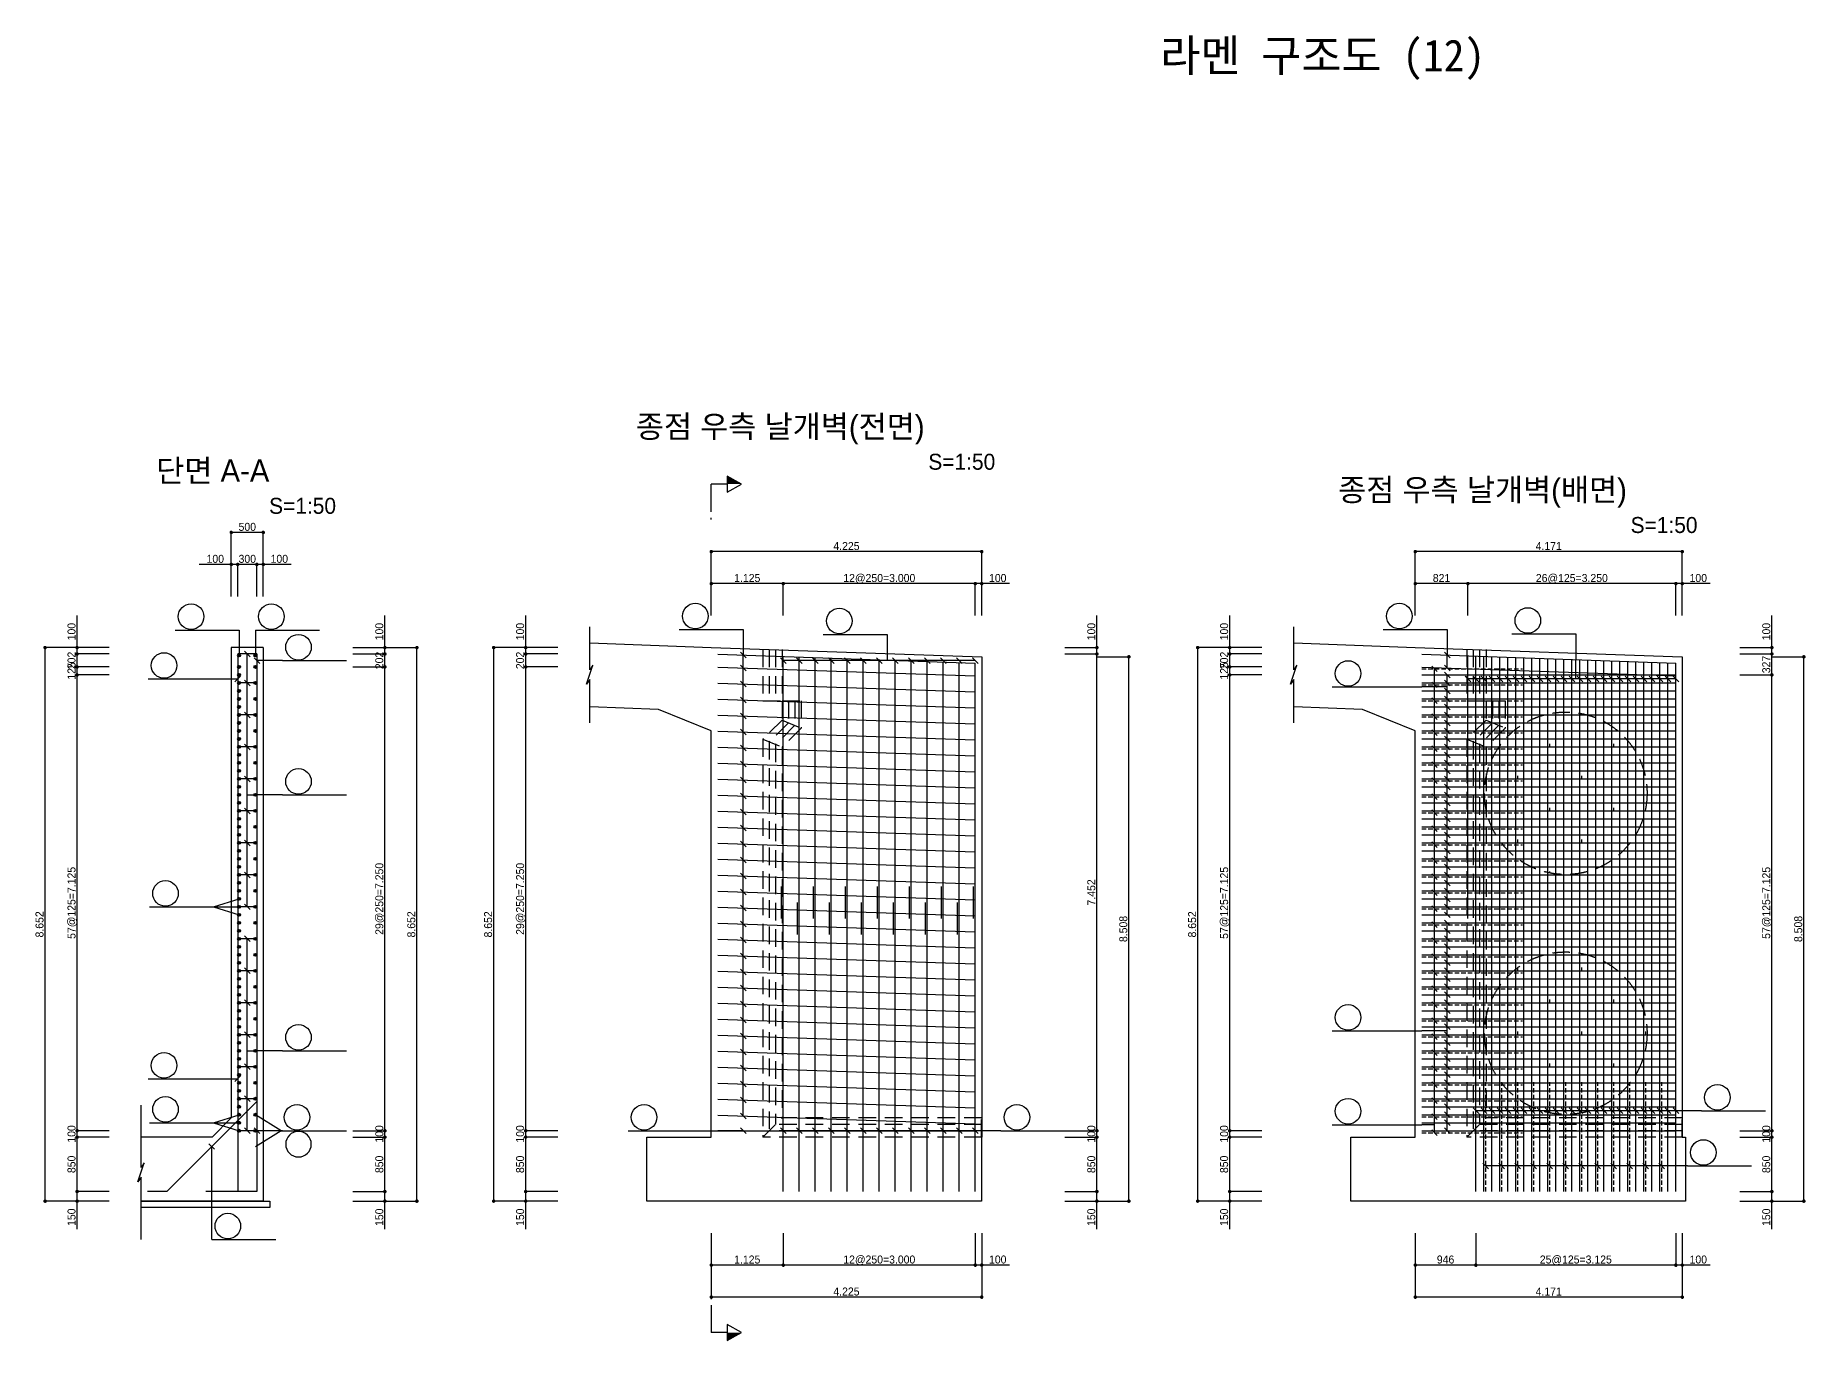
# Model space of a CAD drawing. Extents: x 2629709 to 3675628, y 1179 to 102095.
# Drawn here: x 3509715 to 3537374, y 7563 to 27964 of the extents above; entities that cross this region are included whole.
import ezdxf
from ezdxf.enums import TextEntityAlignment as Align

# ---------------------------------------------------------------- set-up
doc = ezdxf.new("R2010")
doc.units = 0
doc.header["$LTSCALE"] = 550
doc.header["$MEASUREMENT"] = 0
for name, pattern in [('A-DASHD01', [0.75, 0.5, -0.25]), ('A-HIDDN01H', [0.1875, 0.125, -0.0625]), ('CENTER2', [1.125, 0.75, -0.125, 0.125, -0.125])]:
    doc.linetypes.add(name, pattern=pattern)
doc.layers.get('0').update_dxf_attribs({"linetype": 'CONTINUOUS'})
for name, color, linetype in [('CS-CNTL', 1, 'A-DASHD01'), ('CS-CONC-MAJR', 4, 'CONTINUOUS'), ('CS-CONC-MINR', 3, 'A-DASHD01'), ('CS-CUTL', 1, 'CONTINUOUS'), ('CS-DIML', 1, 'CONTINUOUS'), ('CS-DIMT', 3, 'CONTINUOUS'), ('CS-MISC', 3, 'CONTINUOUS'), ('CS-RBAR-MAJR', 6, 'CONTINUOUS'), ('CS-RBAR-MINR', 6, 'A-HIDDN01H'), ('CS-SYMB', 3, 'CONTINUOUS'), ('CS-SYMB-LIN3', 1, 'CONTINUOUS'), ('CS-TEXT', 3, 'CONTINUOUS'), ('CZ-TEX1', 6, 'CONTINUOUS'), ('CZ-TEX2', 3, 'CONTINUOUS'), ('TITLE-TEXT', 7, 'CONTINUOUS')]:
    doc.layers.add(name, color=color, linetype=linetype)
doc.styles.add('A_STANDARD', font='Dotum.ttf')
doc.styles.add('TB_TEXT', font='DotumChe.ttf')
doc.styles.add('TEXT_TBLT', font='txt_____.ttf', dxfattribs={"height": 0.125})

# ---------------------------------------------------------------- blocks, each defined once
blk = doc.blocks.new('CXDECDR-H')
at = {"color": 6}
for p, q in [((0, 0), (0.601318, 0)), ((2.483991, 0), (11.098049, 0)), ((11.098049, 4.986941), (11.098049, 0))]:
    blk.add_line(p, q, dxfattribs=at)
at = {"color": 3}
blk.add_lwpolyline([(11.098049, 9.406796), (8.598049, 4.986941), (13.598049, 4.986941), (11.098049, 9.406796)], dxfattribs=at)
at = {"color": 2}
blk.add_solid([(11.098049, 9.406796), (11.098049, 9.406796), (11.098049, 4.986941), (13.598049, 4.986941)], dxfattribs=at)
at = {"color": 6, "style": 'TEXT_TBLT', "flags": 1}
blk.add_attdef('SMKV', text='', height=2.5, rotation=90, dxfattribs=at).set_placement((11.08062, 14.211395), align=Align.MIDDLE)
blk.add_attdef('SMKH', text='', height=2.5, rotation=180, dxfattribs=at).set_placement((11.08062, 14.853699), align=Align.CENTER)
blk = doc.blocks.new('CXDECDL-H')
at = {"color": 6}
for p, q in [((-11.098049, 4.986941), (-11.098049, 0)), ((-2.483991, 0), (-11.098049, 0)), ((0, 0), (-0.601318, 0))]:
    blk.add_line(p, q, dxfattribs=at)
at = {"color": 3}
blk.add_lwpolyline([(-11.098049, 9.406796), (-13.598049, 4.986941), (-8.598049, 4.986941), (-11.098049, 9.406796)], dxfattribs=at)
at = {"color": 2}
blk.add_solid([(-11.098049, 9.406796), (-11.098049, 9.406796), (-11.098049, 4.986941), (-13.598049, 4.986941)], dxfattribs=at)
at = {"color": 6, "style": 'TEXT_TBLT', "flags": 1}
blk.add_attdef('SMKV', text='', height=2.5, rotation=90, dxfattribs=at).set_placement((-11.04837, 14.211395), align=Align.MIDDLE)
blk.add_attdef('SMKH', text='', height=2.5, rotation=180, dxfattribs=at).set_placement((-11.115478, 14.853699), align=Align.CENTER)
blk = doc.blocks.new('CXLEATK')
at = {"layer": 'CS-MISC'}
blk.add_line((-0.883885, 0.883882), (0.883882, -0.883882), dxfattribs=at)
blk = doc.blocks.new('CSBNUM1')
at = {"layer": 'CS-SYMB-LIN3'}
blk.add_line((0, 0), (20, 0), dxfattribs=at)
blk.add_circle((5, 4.2), 4, dxfattribs=at)
at = {"layer": 'CS-TEXT', "style": 'A_STANDARD', "flags": 1}
blk.add_attdef('RB_NO', text='', height=2.5, dxfattribs=at).set_placement((5, 4.2), align=Align.MIDDLE)
for tag, p in [('RB_DIA', (11.5, 1.5)), ('RB_LEN', (1.739, -3.958874))]:
    blk.add_attdef(tag, p, '', height=2.5, dxfattribs=at)
blk = doc.blocks.new('CXDIMDT2')
at = {"layer": 'CS-MISC', "const_width": 0.5}
blk.add_lwpolyline([(0.25, 0, 1), (-0.25, 0, 1)], format="xyb", close=True, dxfattribs=at)
blk = doc.blocks.new('CSBSEC1')
at = {"layer": 'CS-RBAR-MAJR', "const_width": 0.45}
blk.add_lwpolyline([(0.225, 0, 1), (-0.225, 0, 1)], format="xyb", close=True, dxfattribs=at)
at = {"layer": 'CS-RBAR-MAJR'}
blk.add_circle((0, 0), 0.45, dxfattribs=at)

msp = doc.modelspace()

# ---------------------------------------------------------------- linework, layer by layer
at = {"layer": 'CS-CNTL'}
msp.add_circle((3533627, 16118), 1270, dxfattribs=at)
at = {"layer": 'CS-CNTL', "linetype": 'A-DASHD01'}
msp.add_circle((3533627, 12368), 1270, dxfattribs=at)
at = {"layer": 'CS-CONC-MAJR'}
for p, q in [((3513276, 18395), (3512776, 18395)), ((3512776, 18395), (3512776, 11043)), ((3513276, 18395), (3513276, 9743)), ((3518376, 18471), (3520276, 18395)), ((3520276, 18395), (3524501, 18251)), ((3529376, 18471), (3531276, 18395)), ((3531276, 18395), (3535447, 18251)), ((3524501, 18251), (3524501, 10743)), ((3535447, 18251), (3535447, 10743)), ((3519453, 17428), (3518376, 17471)), ((3520276, 17095), (3519453, 17428)), ((3530453, 17428), (3529376, 17471)), ((3531276, 17095), (3530453, 17428)), ((3520276, 10743), (3520276, 17095)), ((3531276, 10743), (3531276, 17095)), ((3512776, 11043), (3512476, 10743)), ((3512476, 10743), (3511367, 10743)), ((3519270, 9743), (3519270, 10743)), ((3519270, 10743), (3520276, 10743)), ((3524501, 10743), (3524500, 10743)), ((3524500, 10743), (3524500, 9743)), ((3530270, 9743), (3530270, 10743)), ((3530270, 10743), (3531276, 10743)), ((3535447, 10743), (3535500, 10743)), ((3535500, 10743), (3535500, 9743)), ((3513276, 9743), (3511367, 9743)), ((3511367, 9743), (3513376, 9743)), ((3513376, 9743), (3513376, 9643)), ((3524500, 9743), (3519270, 9743)), ((3535500, 9743), (3530270, 9743)), ((3513376, 9643), (3511367, 9643))]:
    msp.add_line(p, q, dxfattribs=at)
at = {"layer": 'CS-CONC-MINR'}
for p, q in [((3521081, 18363), (3521081, 17563)), ((3521181, 18363), (3521181, 17563)), ((3521281, 18363), (3521281, 17563)), ((3521381, 18363), (3521381, 17563)), ((3532181, 18363), (3532181, 17563)), ((3532281, 18363), (3532281, 17563)), ((3532381, 18363), (3532381, 17563)), ((3521081, 17563), (3521382, 17563)), ((3521382, 17563), (3521382, 17263)), ((3521382, 17563), (3521682, 17563)), ((3521482, 17563), (3521482, 17221)), ((3521582, 17563), (3521582, 17180)), ((3521682, 17563), (3521682, 17138)), ((3532081, 17563), (3532382, 17563)), ((3532382, 17563), (3532382, 17263)), ((3532382, 17563), (3532682, 17563)), ((3532482, 17563), (3532482, 17221)), ((3532582, 17563), (3532582, 17180)), ((3532682, 17563), (3532682, 17138)), ((3521382, 17263), (3521081, 16963)), ((3521482, 17221), (3521181, 16921)), ((3521582, 17180), (3521281, 16880)), ((3521382, 17263), (3521682, 17138)), ((3532382, 17263), (3532081, 16963)), ((3532482, 17221), (3532181, 16921)), ((3532582, 17180), (3532281, 16880)), ((3532382, 17263), (3532682, 17138)), ((3521081, 16963), (3521081, 10743)), ((3521081, 16963), (3521381, 16838)), ((3521181, 16921), (3521181, 10843)), ((3521281, 16880), (3521281, 10943)), ((3521682, 17138), (3521381, 16838)), ((3532081, 16963), (3532081, 10743)), ((3532081, 16963), (3532381, 16838)), ((3532181, 16921), (3532181, 10843)), ((3532281, 16880), (3532281, 10943)), ((3532682, 17138), (3532381, 16838)), ((3521381, 16838), (3521381, 11043)), ((3532381, 16838), (3532381, 11043)), ((3521081, 10743), (3521381, 11043)), ((3524500, 10843), (3521181, 10843)), ((3524500, 10943), (3521281, 10943)), ((3524500, 11043), (3521381, 11043)), ((3524500, 10743), (3524500, 11043)), ((3532081, 10743), (3532381, 11043)), ((3535447, 10843), (3532181, 10843)), ((3535447, 10943), (3532281, 10943)), ((3535447, 11043), (3532381, 11043)), ((3535447, 10743), (3535447, 11043)), ((3524500, 10743), (3521081, 10743)), ((3535447, 10743), (3532081, 10743))]:
    msp.add_line(p, q, dxfattribs=at)
at = {"layer": 'CS-CONC-MINR', "linetype": 'A-DASHD01'}
msp.add_line((3532081, 18363), (3532081, 17563), dxfattribs=at)
at = {"layer": 'CS-CUTL'}
for p, q in [((3518376, 18046), (3518376, 18721)), ((3529376, 18046), (3529376, 18721)), ((3518326, 17821), (3518426, 18121)), ((3518426, 18121), (3518376, 18046)), ((3529326, 17821), (3529426, 18121)), ((3529426, 18121), (3529376, 18046)), ((3518376, 17896), (3518326, 17821)), ((3518376, 17221), (3518376, 17896)), ((3529376, 17896), (3529326, 17821)), ((3529376, 17221), (3529376, 17896)), ((3511367, 10268), (3511367, 11243)), ((3511317, 10043), (3511417, 10343)), ((3511417, 10343), (3511367, 10268)), ((3511367, 10118), (3511317, 10043)), ((3511367, 9143), (3511367, 10118))]:
    msp.add_line(p, q, dxfattribs=at)
at = {"layer": 'CS-DIML'}
for p, q in [((3512776, 19695), (3512776, 20220)), ((3513276, 20195), (3512776, 20195)), ((3513276, 19695), (3513276, 20220)), ((3520276, 19395), (3520276, 19920)), ((3524501, 19395), (3524501, 19920)), ((3531276, 19395), (3531276, 19920)), ((3535447, 19395), (3535447, 19920)), ((3512776, 19695), (3512276, 19695)), ((3512776, 19195), (3512776, 19720)), ((3512876, 19695), (3512776, 19695)), ((3512876, 19195), (3512876, 19720)), ((3513176, 19695), (3512876, 19695)), ((3513176, 19195), (3513176, 19720)), ((3513276, 19695), (3513176, 19695)), ((3513276, 19195), (3513276, 19720)), ((3513713, 19695), (3513276, 19695)), ((3524501, 19895), (3520276, 19895)), ((3535447, 19895), (3531276, 19895)), ((3520276, 18895), (3520276, 19420)), ((3521401, 19395), (3520276, 19395)), ((3521401, 18895), (3521401, 19420)), ((3524401, 19395), (3521401, 19395)), ((3524401, 18895), (3524401, 19420)), ((3524501, 19395), (3524401, 19395)), ((3524501, 18895), (3524501, 19420)), ((3524938, 19395), (3524501, 19395)), ((3531276, 18895), (3531276, 19420)), ((3532097, 19395), (3531276, 19395)), ((3532097, 18895), (3532097, 19420)), ((3535347, 19395), (3532097, 19395)), ((3535347, 18895), (3535347, 19420)), ((3535447, 19395), (3535347, 19395)), ((3535447, 18895), (3535447, 19420)), ((3535884, 19395), (3535447, 19395)), ((3510367, 18395), (3510367, 18895)), ((3515176, 18395), (3515176, 18895)), ((3517376, 18395), (3517376, 18895)), ((3526301, 18395), (3526301, 18895)), ((3528376, 18395), (3528376, 18895)), ((3536847, 18395), (3536847, 18895)), ((3512898, 18669), (3512898, 18269)), ((3513153, 18669), (3513153, 18269)), ((3520776, 18678), (3520776, 18278)), ((3523026, 18601), (3523026, 18201)), ((3531776, 18678), (3531776, 18278)), ((3533784, 18608), (3533784, 18208)), ((3510367, 18395), (3509842, 18395)), ((3509867, 9743), (3509867, 18395)), ((3510867, 18395), (3510342, 18395)), ((3510867, 18295), (3510342, 18295)), ((3510367, 18295), (3510367, 18395)), ((3510367, 18093), (3510367, 18295)), ((3513026, 14343), (3513026, 18295)), ((3514676, 18395), (3515201, 18395)), ((3514676, 18295), (3515201, 18295)), ((3515176, 18295), (3515176, 18395)), ((3515176, 18395), (3515701, 18395)), ((3515176, 18093), (3515176, 18295)), ((3515676, 9743), (3515676, 18395)), ((3517376, 18395), (3516851, 18395)), ((3516876, 9743), (3516876, 18395)), ((3517876, 18395), (3517351, 18395)), ((3517876, 18295), (3517351, 18295)), ((3517376, 18295), (3517376, 18395)), ((3517376, 18093), (3517376, 18295)), ((3520776, 11076), (3520776, 18278)), ((3525801, 18395), (3526326, 18395)), ((3525801, 18295), (3526326, 18295)), ((3526301, 18295), (3526301, 18395)), ((3526301, 10843), (3526301, 18295)), ((3528376, 18395), (3527851, 18395)), ((3527876, 9743), (3527876, 18395)), ((3528876, 18395), (3528351, 18395)), ((3528876, 18295), (3528351, 18295)), ((3528376, 18295), (3528376, 18395)), ((3528376, 18093), (3528376, 18295)), ((3531776, 18076), (3531776, 18278)), ((3536347, 18395), (3536872, 18395)), ((3536347, 18295), (3536872, 18295)), ((3536847, 18295), (3536847, 18395)), ((3536847, 17968), (3536847, 18295)), ((3510867, 18093), (3510342, 18093)), ((3510367, 17968), (3510367, 18093)), ((3513576, 18191), (3513176, 18191)), ((3514676, 18093), (3515201, 18093)), ((3515176, 10843), (3515176, 18093)), ((3517876, 18093), (3517351, 18093)), ((3517376, 10843), (3517376, 18093)), ((3524401, 18191), (3521401, 18191)), ((3523026, 18191), (3523026, 18201)), ((3526301, 18251), (3526826, 18251)), ((3526801, 9743), (3526801, 18251)), ((3528876, 18093), (3528351, 18093)), ((3528376, 17968), (3528376, 18093)), ((3531576, 10813), (3531576, 18063)), ((3533784, 17905), (3533784, 18208)), ((3536847, 18251), (3537372, 18251)), ((3537347, 9743), (3537347, 18251)), ((3510867, 17968), (3510342, 17968)), ((3510367, 10843), (3510367, 17968)), ((3512476, 17905), (3512876, 17905)), ((3528876, 17968), (3528351, 17968)), ((3528376, 10843), (3528376, 17968)), ((3530976, 17780), (3531376, 17780)), ((3531776, 17780), (3531376, 17780)), ((3531776, 14218), (3531776, 17968)), ((3535347, 17905), (3532097, 17905)), ((3536347, 17968), (3536872, 17968)), ((3536847, 10843), (3536847, 17968)), ((3513026, 16093), (3513176, 16093)), ((3513576, 16093), (3513176, 16093)), ((3512498, 14343), (3512898, 14468)), ((3512498, 14343), (3512898, 14343)), ((3512498, 14343), (3512898, 14218)), ((3513026, 10843), (3513026, 13843)), ((3531776, 10843), (3531776, 14093)), ((3530976, 12405), (3531376, 12405)), ((3531776, 12405), (3531376, 12405)), ((3513026, 12093), (3513176, 12093)), ((3513576, 12093), (3513176, 12093)), ((3512476, 11655), (3512876, 11655)), ((3512498, 10968), (3512898, 11093)), ((3513553, 10843), (3513153, 11093)), ((3535347, 11155), (3532222, 11155)), ((3535347, 11155), (3532222, 11155)), ((3535747, 11155), (3535347, 11155)), ((3510867, 10843), (3510342, 10843)), ((3510367, 10743), (3510367, 10843)), ((3512498, 10968), (3512898, 10968)), ((3512498, 10968), (3512898, 10843)), ((3513553, 10843), (3513153, 10843)), ((3513553, 10843), (3513153, 10593)), ((3513576, 10843), (3513176, 10843)), ((3514676, 10843), (3515201, 10843)), ((3515176, 10743), (3515176, 10843)), ((3517876, 10843), (3517351, 10843)), ((3517376, 10743), (3517376, 10843)), ((3519976, 10843), (3520376, 10843)), ((3520776, 10843), (3520376, 10843)), ((3524401, 10843), (3521401, 10843)), ((3524401, 10843), (3521401, 10843)), ((3524801, 10843), (3524401, 10843)), ((3525801, 10843), (3526326, 10843)), ((3526301, 10743), (3526301, 10843)), ((3528876, 10843), (3528351, 10843)), ((3528376, 10743), (3528376, 10843)), ((3530976, 10938), (3531376, 10938)), ((3531576, 10938), (3531376, 10938)), ((3536347, 10843), (3536872, 10843)), ((3536847, 10743), (3536847, 10843)), ((3510867, 10743), (3510342, 10743)), ((3510367, 9893), (3510367, 10743)), ((3512472, 9143), (3512472, 10597)), ((3514676, 10743), (3515201, 10743)), ((3515176, 9893), (3515176, 10743)), ((3517876, 10743), (3517351, 10743)), ((3517376, 9893), (3517376, 10743)), ((3525801, 10743), (3526326, 10743)), ((3526301, 9893), (3526301, 10743)), ((3528876, 10743), (3528351, 10743)), ((3528376, 9893), (3528376, 10743)), ((3536347, 10743), (3536872, 10743)), ((3536847, 9893), (3536847, 10743)), ((3535127, 10293), (3532377, 10293)), ((3535527, 10293), (3535127, 10293)), ((3510367, 9743), (3509842, 9743)), ((3510867, 9893), (3510342, 9893)), ((3510867, 9743), (3510342, 9743)), ((3510367, 9743), (3510367, 9893)), ((3510367, 9305), (3510367, 9743)), ((3514676, 9893), (3515201, 9893)), ((3514676, 9743), (3515201, 9743)), ((3515176, 9743), (3515176, 9893)), ((3515176, 9305), (3515176, 9743)), ((3515176, 9743), (3515701, 9743)), ((3517376, 9743), (3516851, 9743)), ((3517876, 9893), (3517351, 9893)), ((3517876, 9743), (3517351, 9743)), ((3517376, 9743), (3517376, 9893)), ((3517376, 9305), (3517376, 9743)), ((3525801, 9893), (3526326, 9893)), ((3525801, 9743), (3526326, 9743)), ((3526301, 9743), (3526301, 9893)), ((3526301, 9305), (3526301, 9743)), ((3526301, 9743), (3526826, 9743)), ((3528376, 9743), (3527851, 9743)), ((3528876, 9893), (3528351, 9893)), ((3528876, 9743), (3528351, 9743)), ((3528376, 9743), (3528376, 9893)), ((3528376, 9305), (3528376, 9743)), ((3536347, 9893), (3536872, 9893)), ((3536347, 9743), (3536872, 9743)), ((3536847, 9743), (3536847, 9893)), ((3536847, 9305), (3536847, 9743)), ((3536847, 9743), (3537372, 9743)), ((3520276, 9243), (3520276, 8718)), ((3521401, 9243), (3521401, 8718)), ((3524401, 9243), (3524401, 8718)), ((3524501, 9243), (3524501, 8718)), ((3531276, 9243), (3531276, 8718)), ((3532222, 9243), (3532222, 8718)), ((3535347, 9243), (3535347, 8718)), ((3535447, 9243), (3535447, 8718)), ((3521401, 8743), (3520276, 8743)), ((3520276, 8743), (3520276, 8218)), ((3524401, 8743), (3521401, 8743)), ((3524501, 8743), (3524401, 8743)), ((3524938, 8743), (3524501, 8743)), ((3524501, 8743), (3524501, 8218)), ((3532222, 8743), (3531276, 8743)), ((3531276, 8743), (3531276, 8218)), ((3535347, 8743), (3532222, 8743)), ((3535447, 8743), (3535347, 8743)), ((3535884, 8743), (3535447, 8743)), ((3535447, 8743), (3535447, 8218)), ((3524501, 8243), (3520276, 8243)), ((3535447, 8243), (3531276, 8243))]:
    msp.add_line(p, q, dxfattribs=at)
at = {"layer": 'CS-RBAR-MAJR'}
for p, q in [((3513176, 18295), (3512876, 18295)), ((3512876, 18295), (3512876, 9893)), ((3513176, 18295), (3513176, 9893)), ((3520376, 18292), (3524401, 18154)), ((3521401, 14163), (3521401, 18257)), ((3531376, 18292), (3535347, 18154)), ((3532097, 14163), (3532097, 18267)), ((3532222, 13923), (3532222, 18262)), ((3532347, 14163), (3532347, 18258)), ((3520376, 18089), (3524401, 17952)), ((3521651, 13913), (3521651, 18248)), ((3521901, 14163), (3521901, 18240)), ((3522151, 13913), (3522151, 18231)), ((3522401, 14163), (3522401, 18223)), ((3522651, 13913), (3522651, 18214)), ((3522901, 14163), (3522901, 18205)), ((3523151, 13913), (3523151, 18197)), ((3523401, 14163), (3523401, 18188)), ((3523651, 13913), (3523651, 18180)), ((3523901, 14163), (3523901, 18171)), ((3524151, 13913), (3524151, 18163)), ((3524401, 14163), (3524401, 18154)), ((3531376, 18089), (3535347, 17952)), ((3532472, 13923), (3532472, 18254)), ((3532597, 14163), (3532597, 18249)), ((3532722, 13923), (3532722, 18245)), ((3532847, 14163), (3532847, 18241)), ((3532972, 13923), (3532972, 18236)), ((3533097, 14163), (3533097, 18232)), ((3533222, 13923), (3533222, 18228)), ((3533347, 14163), (3533347, 18223)), ((3533472, 13923), (3533472, 18219)), ((3533597, 14163), (3533597, 18215)), ((3533722, 13923), (3533722, 18211)), ((3533847, 14163), (3533847, 18206)), ((3533972, 13923), (3533972, 18202)), ((3534097, 14163), (3534097, 18198)), ((3534222, 13923), (3534222, 18193)), ((3534347, 14163), (3534347, 18189)), ((3534472, 13923), (3534472, 18185)), ((3534597, 14163), (3534597, 18180)), ((3534722, 13923), (3534722, 18176)), ((3534847, 14163), (3534847, 18172)), ((3534972, 13923), (3534972, 18167)), ((3535097, 14163), (3535097, 18163)), ((3535222, 13923), (3535222, 18159)), ((3535347, 14163), (3535347, 18154)), ((3513176, 17843), (3512876, 17843)), ((3520376, 17839), (3524401, 17702)), ((3531376, 17968), (3535347, 17968)), ((3531376, 17843), (3535347, 17843)), ((3531376, 17718), (3535347, 17718)), ((3520376, 17589), (3524401, 17452)), ((3531376, 17593), (3535347, 17593)), ((3531376, 17468), (3535347, 17468)), ((3520376, 17339), (3524401, 17202)), ((3531376, 17343), (3535347, 17343)), ((3531376, 17218), (3535347, 17218)), ((3533877, 17343), (3533877, 17363)), ((3520376, 17089), (3524401, 16952)), ((3531376, 17093), (3535347, 17093)), ((3531376, 16968), (3535347, 16968)), ((3533377, 16843), (3533377, 16893)), ((3534377, 16843), (3534377, 16893)), ((3513176, 16843), (3512876, 16843)), ((3520376, 16839), (3524401, 16702)), ((3531376, 16843), (3535347, 16843)), ((3531376, 16718), (3535347, 16718)), ((3520376, 16589), (3524401, 16452)), ((3520376, 16339), (3524401, 16202)), ((3531376, 16593), (3535347, 16593)), ((3531376, 16468), (3535347, 16468)), ((3531376, 16343), (3535347, 16343)), ((3532877, 16343), (3532877, 16393)), ((3533877, 16343), (3533877, 16393)), ((3520376, 16089), (3524401, 15952)), ((3531376, 16218), (3535347, 16218)), ((3531376, 16093), (3535347, 16093)), ((3513176, 15843), (3512876, 15843)), ((3520376, 15839), (3524401, 15702)), ((3531376, 15968), (3535347, 15968)), ((3531376, 15843), (3535347, 15843)), ((3533377, 15843), (3533377, 15893)), ((3534377, 15843), (3534377, 15893)), ((3520376, 15589), (3524401, 15452)), ((3531376, 15718), (3535347, 15718)), ((3531376, 15593), (3535347, 15593)), ((3520376, 15339), (3524401, 15202)), ((3531376, 15468), (3535347, 15468)), ((3531376, 15343), (3535347, 15343)), ((3531376, 15218), (3535347, 15218)), ((3532877, 15343), (3532877, 15393)), ((3533877, 15343), (3533877, 15393)), ((3520376, 15089), (3524401, 14952)), ((3531376, 15093), (3535347, 15093)), ((3531376, 14968), (3535347, 14968)), ((3513176, 14843), (3512876, 14843)), ((3520376, 14839), (3524401, 14702)), ((3521371, 14163), (3521371, 14663)), ((3521871, 14163), (3521871, 14663)), ((3522371, 14163), (3522371, 14663)), ((3522871, 14163), (3522871, 14663)), ((3523371, 14163), (3523371, 14663)), ((3523871, 14163), (3523871, 14663)), ((3524371, 14163), (3524371, 14663)), ((3531376, 14843), (3535347, 14843)), ((3531376, 14718), (3535347, 14718)), ((3533377, 14873), (3533377, 14893)), ((3520376, 14589), (3524401, 14452)), ((3521621, 13913), (3521621, 14413)), ((3522121, 13913), (3522121, 14413)), ((3522621, 13913), (3522621, 14413)), ((3523121, 13913), (3523121, 14413)), ((3523621, 13913), (3523621, 14413)), ((3524121, 13913), (3524121, 14413)), ((3531376, 14593), (3535347, 14593)), ((3531376, 14468), (3535347, 14468)), ((3520376, 14339), (3524401, 14202)), ((3531376, 14343), (3535347, 14343)), ((3531376, 14218), (3535347, 14218)), ((3513176, 13843), (3512876, 13843)), ((3520376, 14089), (3524401, 13952)), ((3520376, 13839), (3524401, 13702)), ((3531376, 14093), (3535347, 14093)), ((3531376, 13968), (3535347, 13968)), ((3531376, 13843), (3535347, 13843)), ((3520376, 13589), (3524401, 13452)), ((3531376, 13718), (3535347, 13718)), ((3531376, 13593), (3535347, 13593)), ((3520376, 13339), (3524401, 13202)), ((3531376, 13468), (3535347, 13468)), ((3531376, 13343), (3535347, 13343)), ((3532877, 13343), (3532877, 13393)), ((3533877, 13343), (3533877, 13393)), ((3520376, 13089), (3524401, 12952)), ((3531376, 13218), (3535347, 13218)), ((3531376, 13093), (3535347, 13093)), ((3513176, 12843), (3512876, 12843)), ((3520376, 12839), (3524401, 12702)), ((3531376, 12968), (3535347, 12968)), ((3531376, 12843), (3535347, 12843)), ((3533377, 12843), (3533377, 12893)), ((3534377, 12843), (3534377, 12893)), ((3520376, 12589), (3524401, 12452)), ((3531376, 12718), (3535347, 12718)), ((3531376, 12593), (3535347, 12593)), ((3531376, 12468), (3535347, 12468)), ((3520376, 12339), (3524401, 12202)), ((3531376, 12343), (3535347, 12343)), ((3531376, 12218), (3535347, 12218)), ((3532877, 12343), (3532877, 12393)), ((3533877, 12343), (3533877, 12393)), ((3534877, 12343), (3534877, 12393)), ((3520376, 12089), (3524401, 11952)), ((3531376, 12093), (3535347, 12093)), ((3531376, 11968), (3535347, 11968)), ((3513176, 11843), (3512876, 11843)), ((3520376, 11839), (3524401, 11702)), ((3531376, 11843), (3535347, 11843)), ((3531376, 11718), (3535347, 11718)), ((3533377, 11843), (3533377, 11893)), ((3534377, 11843), (3534377, 11893)), ((3513176, 11601), (3513176, 11301)), ((3520376, 11589), (3524401, 11452)), ((3531376, 11593), (3535347, 11593)), ((3531376, 11468), (3535347, 11468)), ((3531376, 11343), (3535347, 11343)), ((3532877, 11343), (3532877, 11393)), ((3533877, 11343), (3533877, 11393)), ((3513176, 11301), (3511767, 9893)), ((3520376, 11339), (3524401, 11202)), ((3520376, 11089), (3524401, 10952)), ((3531376, 11218), (3535347, 11218)), ((3531376, 11093), (3535347, 11093)), ((3513176, 10843), (3512876, 10843)), ((3520376, 10843), (3524401, 10843)), ((3531376, 10968), (3535347, 10968)), ((3531376, 10843), (3535347, 10843)), ((3511767, 9893), (3511467, 9893)), ((3512876, 9893), (3512376, 9893)), ((3513176, 9893), (3512676, 9893))]:
    msp.add_line(p, q, dxfattribs=at)
at = {"layer": 'CS-RBAR-MAJR', "linetype": 'CENTER2'}
for p, q in [((3513176, 18295), (3512876, 18295)), ((3513176, 17343), (3512876, 17343)), ((3513176, 16343), (3512876, 16343)), ((3513176, 15343), (3512876, 15343)), ((3513176, 14343), (3512876, 14343)), ((3513176, 13343), (3512876, 13343)), ((3513176, 12343), (3512876, 12343)), ((3513176, 11343), (3512876, 11343))]:
    msp.add_line(p, q, dxfattribs=at)
at = {"layer": 'CS-RBAR-MAJR', "linetype": 'Continuous'}
for p, q in [((3521401, 9893), (3521401, 14663)), ((3521901, 9893), (3521901, 14663)), ((3522401, 9893), (3522401, 14663)), ((3522901, 9893), (3522901, 14663)), ((3523401, 9893), (3523401, 14663)), ((3523901, 9893), (3523901, 14663)), ((3524401, 9893), (3524401, 14663)), ((3521651, 9893), (3521651, 14413)), ((3522151, 9893), (3522151, 14413)), ((3522651, 9893), (3522651, 14413)), ((3523151, 9893), (3523151, 14413)), ((3523651, 9893), (3523651, 14413)), ((3524151, 9893), (3524151, 14413)), ((3532222, 9893), (3532222, 14403)), ((3532347, 9893), (3532347, 14643)), ((3532472, 9893), (3532472, 14403)), ((3532597, 9893), (3532597, 14643)), ((3532722, 9893), (3532722, 14403)), ((3532847, 9893), (3532847, 14643)), ((3532972, 9893), (3532972, 14403)), ((3533097, 9893), (3533097, 14643)), ((3533222, 9893), (3533222, 14403)), ((3533347, 9893), (3533347, 14643)), ((3533472, 9893), (3533472, 14403)), ((3533597, 9893), (3533597, 14643)), ((3533722, 9893), (3533722, 14403)), ((3533847, 9893), (3533847, 14643)), ((3533972, 9893), (3533972, 14403)), ((3534097, 9893), (3534097, 14643)), ((3534222, 9893), (3534222, 14403)), ((3534347, 9893), (3534347, 14643)), ((3534472, 9893), (3534472, 14403)), ((3534597, 9893), (3534597, 14643)), ((3534722, 9893), (3534722, 14403)), ((3534847, 9893), (3534847, 14643)), ((3534972, 9893), (3534972, 14403)), ((3535097, 9893), (3535097, 14643)), ((3535222, 9893), (3535222, 14403)), ((3535347, 9893), (3535347, 14643))]:
    msp.add_line(p, q, dxfattribs=at)
at = {"layer": 'CS-RBAR-MAJR'}
for centre in [(3512876, 9893), (3513176, 9893)]:
    msp.add_arc(centre, 0, 270, 0, dxfattribs=at)
at = {"layer": 'CS-RBAR-MINR', "linetype": 'A-HIDDN01H'}
for p, q in [((3531376, 18063), (3532949, 18063)), ((3531376, 17813), (3532949, 17813)), ((3531376, 17563), (3532949, 17563)), ((3531376, 17313), (3532949, 17313)), ((3531376, 17063), (3532949, 17063)), ((3531376, 16813), (3532949, 16813)), ((3531376, 16563), (3532949, 16563)), ((3531376, 16313), (3532949, 16313)), ((3531376, 16063), (3532949, 16063)), ((3531376, 15813), (3532949, 15813)), ((3531376, 15563), (3532949, 15563)), ((3531376, 15313), (3532949, 15313)), ((3531376, 15063), (3532949, 15063)), ((3531376, 14813), (3532949, 14813)), ((3531376, 14563), (3532949, 14563)), ((3531376, 14313), (3532949, 14313)), ((3531376, 14063), (3532949, 14063)), ((3531376, 13813), (3532949, 13813)), ((3531376, 13563), (3532949, 13563)), ((3531376, 13313), (3532949, 13313)), ((3531376, 13063), (3532949, 13063)), ((3531376, 12813), (3532949, 12813)), ((3531376, 12563), (3532949, 12563)), ((3531376, 12313), (3532949, 12313)), ((3531376, 12063), (3532949, 12063)), ((3531376, 11813), (3532949, 11813)), ((3531376, 11563), (3532949, 11563)), ((3532377, 9893), (3532377, 11601)), ((3532627, 9893), (3532627, 11601)), ((3532877, 9893), (3532877, 11601)), ((3533127, 9893), (3533127, 11601)), ((3533377, 9893), (3533377, 11601)), ((3533627, 9893), (3533627, 11601)), ((3533877, 9893), (3533877, 11601)), ((3534127, 9893), (3534127, 11601)), ((3534377, 9893), (3534377, 11601)), ((3534627, 9893), (3534627, 11601)), ((3534877, 9893), (3534877, 11601)), ((3535127, 9893), (3535127, 11601)), ((3531376, 11313), (3532949, 11313)), ((3531376, 11063), (3532949, 11063)), ((3531376, 10813), (3532949, 10813))]:
    msp.add_line(p, q, dxfattribs=at)

# ---------------------------------------------------------------- block references
at = {"layer": 'CS-RBAR-MAJR', "xscale": 50, "yscale": 50, "zscale": 50}
for name, p in [('CSBNUM1', (3519776, 18678)), ('CSBNUM1', (3530776, 18678)), ('CSBNUM1', (3511898, 18669)), ('CSBNUM1', (3513153, 18669)), ('CSBNUM1', (3522026, 18601)), ('CSBNUM1', (3532784, 18608)), ('CSBNUM1', (3513576, 18191)), ('CSBNUM1', (3511476, 17905)), ('CSBSEC1', (3512898, 18273)), ('CSBSEC1', (3513153, 18273)), ('CSBSEC1', (3512898, 18093)), ('CSBSEC1', (3512898, 17968)), ('CSBSEC1', (3513153, 18093)), ('CSBNUM1', (3529976, 17780)), ('CSBSEC1', (3512898, 17843)), ('CSBSEC1', (3512898, 17718)), ('CSBSEC1', (3513153, 17843)), ('CSBSEC1', (3512898, 17593)), ('CSBSEC1', (3512898, 17468)), ('CSBSEC1', (3513153, 17593)), ('CSBSEC1', (3512898, 17343)), ('CSBSEC1', (3512898, 17218)), ('CSBSEC1', (3513153, 17343)), ('CSBSEC1', (3512898, 17093)), ('CSBSEC1', (3512898, 16968)), ('CSBSEC1', (3513153, 17093)), ('CSBSEC1', (3512898, 16843)), ('CSBSEC1', (3512898, 16718)), ('CSBSEC1', (3512898, 16593)), ('CSBSEC1', (3513153, 16843)), ('CSBSEC1', (3513153, 16593)), ('CSBSEC1', (3512898, 16468)), ('CSBSEC1', (3512898, 16343)), ('CSBSEC1', (3513153, 16343)), ('CSBNUM1', (3513576, 16093)), ('CSBSEC1', (3512898, 16218)), ('CSBSEC1', (3512898, 16093)), ('CSBSEC1', (3513153, 16093)), ('CSBSEC1', (3512898, 15968)), ('CSBSEC1', (3512898, 15843)), ('CSBSEC1', (3513153, 15843)), ('CSBSEC1', (3512898, 15718)), ('CSBSEC1', (3512898, 15593)), ('CSBSEC1', (3512898, 15468)), ('CSBSEC1', (3513153, 15593)), ('CSBSEC1', (3512898, 15343)), ('CSBSEC1', (3512898, 15218)), ('CSBSEC1', (3513153, 15343)), ('CSBSEC1', (3512898, 15093)), ('CSBSEC1', (3512898, 14968)), ('CSBSEC1', (3513153, 15093)), ('CSBNUM1', (3511498, 14343)), ('CSBSEC1', (3512898, 14843)), ('CSBSEC1', (3512898, 14718)), ('CSBSEC1', (3513153, 14843)), ('CSBSEC1', (3512898, 14593)), ('CSBSEC1', (3512898, 14468)), ('CSBSEC1', (3513153, 14593)), ('CSBSEC1', (3512898, 14343)), ('CSBSEC1', (3512898, 14218)), ('CSBSEC1', (3512898, 14093)), ('CSBSEC1', (3513153, 14343)), ('CSBSEC1', (3513153, 14093)), ('CSBSEC1', (3512898, 13968)), ('CSBSEC1', (3512898, 13843)), ('CSBSEC1', (3513153, 13843)), ('CSBSEC1', (3512898, 13718)), ('CSBSEC1', (3512898, 13593)), ('CSBSEC1', (3513153, 13593)), ('CSBSEC1', (3512898, 13468)), ('CSBSEC1', (3512898, 13343)), ('CSBSEC1', (3513153, 13343)), ('CSBSEC1', (3512898, 13218)), ('CSBSEC1', (3512898, 13093)), ('CSBSEC1', (3513153, 13093)), ('CSBSEC1', (3512898, 12968)), ('CSBSEC1', (3512898, 12843)), ('CSBSEC1', (3512898, 12718)), ('CSBSEC1', (3513153, 12843)), ('CSBNUM1', (3529976, 12405)), ('CSBSEC1', (3512898, 12593)), ('CSBSEC1', (3512898, 12468)), ('CSBSEC1', (3513153, 12593)), ('CSBNUM1', (3513576, 12093)), ('CSBSEC1', (3512898, 12343)), ('CSBSEC1', (3512898, 12218)), ('CSBSEC1', (3513153, 12343)), ('CSBNUM1', (3511476, 11655)), ('CSBSEC1', (3512898, 12093)), ('CSBSEC1', (3512898, 11968)), ('CSBSEC1', (3513153, 12093)), ('CSBSEC1', (3512898, 11843)), ('CSBSEC1', (3512898, 11718)), ('CSBSEC1', (3513153, 11843)), ('CSBNUM1', (3511498, 10968)), ('CSBSEC1', (3512898, 11593)), ('CSBSEC1', (3512898, 11468)), ('CSBSEC1', (3512898, 11343)), ('CSBSEC1', (3513153, 11593)), ('CSBSEC1', (3513153, 11343)), ('CSBNUM1', (3529976, 10938)), ('CSBNUM1', (3535747, 11155)), ('CSBSEC1', (3512898, 11218)), ('CSBSEC1', (3512898, 11093)), ('CSBSEC1', (3513153, 11093)), ('CSBNUM1', (3513553, 10843)), ('CSBNUM1', (3518976, 10843)), ('CSBNUM1', (3524801, 10843)), ('CSBSEC1', (3512898, 10968)), ('CSBSEC1', (3512898, 10843)), ('CSBSEC1', (3513153, 10843)), ('CSBNUM1', (3535527, 10293)), ('CSBNUM1', (3512472, 9143))]:
    msp.add_blockref(name, p, dxfattribs=at)
at = {"layer": 'CS-RBAR-MAJR', "xscale": -50, "yscale": 50, "zscale": 50, "rotation": 180}
msp.add_blockref('CSBNUM1', (3513576, 10843), dxfattribs=at)
at = {"layer": 'CS-SYMB'}
for name, p, xscale, yscale, zscale, rotation in [('CXDECDL-H', (3520276, 20395), 50, 50, 50, 270), ('CXDIMDT2', (3512776, 20195), 55, 55, 55, 90), ('CXDIMDT2', (3513276, 20195), 55, 55, 55, 90), ('CXDIMDT2', (3520276, 19895), 55, 55, 55, 90), ('CXDIMDT2', (3524501, 19895), 55, 55, 55, 90), ('CXDIMDT2', (3531276, 19895), 55, 55, 55, 90), ('CXDIMDT2', (3535447, 19895), 55, 55, 55, 90), ('CXDIMDT2', (3512776, 19695), 55, 55, 55, 90), ('CXDIMDT2', (3512776, 19695), 55, 55, 55, 90), ('CXDIMDT2', (3512876, 19695), 55, 55, 55, 90), ('CXDIMDT2', (3512876, 19695), 55, 55, 55, 90), ('CXDIMDT2', (3513176, 19695), 55, 55, 55, 90), ('CXDIMDT2', (3513176, 19695), 55, 55, 55, 90), ('CXDIMDT2', (3513276, 19695), 55, 55, 55, 90), ('CXDIMDT2', (3520276, 19395), 55, 55, 55, 90), ('CXDIMDT2', (3521401, 19395), 55, 55, 55, 90), ('CXDIMDT2', (3521401, 19395), 55, 55, 55, 90), ('CXDIMDT2', (3524401, 19395), 55, 55, 55, 90), ('CXDIMDT2', (3524401, 19395), 55, 55, 55, 90), ('CXDIMDT2', (3524501, 19395), 55, 55, 55, 90), ('CXDIMDT2', (3531276, 19395), 55, 55, 55, 90), ('CXDIMDT2', (3532097, 19395), 55, 55, 55, 90), ('CXDIMDT2', (3532097, 19395), 55, 55, 55, 90), ('CXDIMDT2', (3535347, 19395), 55, 55, 55, 90), ('CXDIMDT2', (3535347, 19395), 55, 55, 55, 90), ('CXDIMDT2', (3535447, 19395), 55, 55, 55, 90), ('CXDIMDT2', (3509867, 18395), 55, 55, 55, 90), ('CXDIMDT2', (3510367, 18395), 55, 55, 55, 90), ('CXDIMDT2', (3510367, 18395), 55, 55, 55, 90), ('CXDIMDT2', (3510367, 18295), 55, 55, 55, 90), ('CXDIMDT2', (3510367, 18295), 55, 55, 55, 90), ('CXDIMDT2', (3515176, 18395), 55, 55, 55, 90), ('CXDIMDT2', (3515176, 18395), 55, 55, 55, 90), ('CXDIMDT2', (3515176, 18295), 55, 55, 55, 90), ('CXDIMDT2', (3515176, 18295), 55, 55, 55, 90), ('CXDIMDT2', (3515676, 18395), 55, 55, 55, 90), ('CXDIMDT2', (3516876, 18395), 55, 55, 55, 90), ('CXDIMDT2', (3517376, 18395), 55, 55, 55, 90), ('CXDIMDT2', (3517376, 18395), 55, 55, 55, 90), ('CXDIMDT2', (3517376, 18295), 55, 55, 55, 90), ('CXDIMDT2', (3517376, 18295), 55, 55, 55, 90), ('CXDIMDT2', (3526301, 18395), 55, 55, 55, 90), ('CXDIMDT2', (3526301, 18395), 55, 55, 55, 90), ('CXDIMDT2', (3526301, 18295), 55, 55, 55, 90), ('CXDIMDT2', (3526301, 18295), 55, 55, 55, 90), ('CXDIMDT2', (3526801, 18251), 55, 55, 55, 90), ('CXDIMDT2', (3527876, 18395), 55, 55, 55, 90), ('CXDIMDT2', (3528376, 18395), 55, 55, 55, 90), ('CXDIMDT2', (3528376, 18395), 55, 55, 55, 90), ('CXDIMDT2', (3528376, 18295), 55, 55, 55, 90), ('CXDIMDT2', (3528376, 18295), 55, 55, 55, 90), ('CXDIMDT2', (3536847, 18395), 55, 55, 55, 90), ('CXDIMDT2', (3536847, 18395), 55, 55, 55, 90), ('CXDIMDT2', (3536847, 18295), 55, 55, 55, 90), ('CXDIMDT2', (3536847, 18295), 55, 55, 55, 90), ('CXDIMDT2', (3537347, 18251), 55, 55, 55, 90), ('CXDIMDT2', (3510367, 18093), 55, 55, 55, 90), ('CXDIMDT2', (3510367, 18093), 55, 55, 55, 90), ('CXDIMDT2', (3510367, 17968), 55, 55, 55, 90), ('CXDIMDT2', (3510367, 17968), 55, 55, 55, 90), ('CXDIMDT2', (3515176, 18093), 55, 55, 55, 90), ('CXDIMDT2', (3515176, 18093), 55, 55, 55, 90), ('CXDIMDT2', (3517376, 18093), 55, 55, 55, 90), ('CXDIMDT2', (3517376, 18093), 55, 55, 55, 90), ('CXDIMDT2', (3528376, 18093), 55, 55, 55, 90), ('CXDIMDT2', (3528376, 18093), 55, 55, 55, 90), ('CXDIMDT2', (3528376, 17968), 55, 55, 55, 90), ('CXDIMDT2', (3528376, 17968), 55, 55, 55, 90), ('CXDIMDT2', (3536847, 17968), 55, 55, 55, 90), ('CXDIMDT2', (3536847, 17968), 55, 55, 55, 90), ('CXLEATK', (3512876, 17905), 50, 50, 50, 90), ('CXLEATK', (3512876, 11655), 50, 50, 50, 90), ('CXDIMDT2', (3510367, 10843), 55, 55, 55, 90), ('CXDIMDT2', (3510367, 10843), 55, 55, 55, 90), ('CXDIMDT2', (3515176, 10843), 55, 55, 55, 90), ('CXDIMDT2', (3515176, 10843), 55, 55, 55, 90), ('CXDIMDT2', (3517376, 10843), 55, 55, 55, 90), ('CXDIMDT2', (3517376, 10843), 55, 55, 55, 90), ('CXDIMDT2', (3526301, 10843), 55, 55, 55, 90), ('CXDIMDT2', (3526301, 10843), 55, 55, 55, 90), ('CXDIMDT2', (3528376, 10843), 55, 55, 55, 90), ('CXDIMDT2', (3528376, 10843), 55, 55, 55, 90), ('CXDIMDT2', (3536847, 10843), 55, 55, 55, 90), ('CXDIMDT2', (3536847, 10843), 55, 55, 55, 90), ('CXDIMDT2', (3510367, 10743), 55, 55, 55, 90), ('CXDIMDT2', (3510367, 10743), 55, 55, 55, 90), ('CXDIMDT2', (3515176, 10743), 55, 55, 55, 90), ('CXDIMDT2', (3515176, 10743), 55, 55, 55, 90), ('CXDIMDT2', (3517376, 10743), 55, 55, 55, 90), ('CXDIMDT2', (3517376, 10743), 55, 55, 55, 90), ('CXDIMDT2', (3526301, 10743), 55, 55, 55, 90), ('CXDIMDT2', (3526301, 10743), 55, 55, 55, 90), ('CXDIMDT2', (3528376, 10743), 55, 55, 55, 90), ('CXDIMDT2', (3528376, 10743), 55, 55, 55, 90), ('CXDIMDT2', (3536847, 10743), 55, 55, 55, 90), ('CXDIMDT2', (3536847, 10743), 55, 55, 55, 90), ('CXDIMDT2', (3509867, 9743), 55, 55, 55, 90), ('CXDIMDT2', (3510367, 9893), 55, 55, 55, 90), ('CXDIMDT2', (3510367, 9893), 55, 55, 55, 90), ('CXDIMDT2', (3510367, 9743), 55, 55, 55, 90), ('CXDIMDT2', (3515176, 9893), 55, 55, 55, 90), ('CXDIMDT2', (3515176, 9893), 55, 55, 55, 90), ('CXDIMDT2', (3515176, 9743), 55, 55, 55, 90), ('CXDIMDT2', (3515676, 9743), 55, 55, 55, 90), ('CXDIMDT2', (3516876, 9743), 55, 55, 55, 90), ('CXDIMDT2', (3517376, 9893), 55, 55, 55, 90), ('CXDIMDT2', (3517376, 9893), 55, 55, 55, 90), ('CXDIMDT2', (3517376, 9743), 55, 55, 55, 90), ('CXDIMDT2', (3526301, 9893), 55, 55, 55, 90), ('CXDIMDT2', (3526301, 9893), 55, 55, 55, 90), ('CXDIMDT2', (3526301, 9743), 55, 55, 55, 90), ('CXDIMDT2', (3526801, 9743), 55, 55, 55, 90), ('CXDIMDT2', (3527876, 9743), 55, 55, 55, 90), ('CXDIMDT2', (3528376, 9893), 55, 55, 55, 90), ('CXDIMDT2', (3528376, 9893), 55, 55, 55, 90), ('CXDIMDT2', (3528376, 9743), 55, 55, 55, 90), ('CXDIMDT2', (3536847, 9893), 55, 55, 55, 90), ('CXDIMDT2', (3536847, 9893), 55, 55, 55, 90), ('CXDIMDT2', (3536847, 9743), 55, 55, 55, 90), ('CXDIMDT2', (3537347, 9743), 55, 55, 55, 90), ('CXDIMDT2', (3520276, 8743), 55, 55, 55, 90), ('CXDIMDT2', (3521401, 8743), 55, 55, 55, 90), ('CXDIMDT2', (3521401, 8743), 55, 55, 55, 90), ('CXDIMDT2', (3524401, 8743), 55, 55, 55, 90), ('CXDIMDT2', (3524401, 8743), 55, 55, 55, 90), ('CXDIMDT2', (3524501, 8743), 55, 55, 55, 90), ('CXDIMDT2', (3531276, 8743), 55, 55, 55, 90), ('CXDIMDT2', (3532222, 8743), 55, 55, 55, 90), ('CXDIMDT2', (3532222, 8743), 55, 55, 55, 90), ('CXDIMDT2', (3535347, 8743), 55, 55, 55, 90), ('CXDIMDT2', (3535347, 8743), 55, 55, 55, 90), ('CXDIMDT2', (3535447, 8743), 55, 55, 55, 90), ('CXDIMDT2', (3520276, 8243), 55, 55, 55, 90), ('CXDECDR-H', (3520276, 8243), 50, 50, 50, 270), ('CXDIMDT2', (3524501, 8243), 55, 55, 55, 90), ('CXDIMDT2', (3531276, 8243), 55, 55, 55, 90), ('CXDIMDT2', (3535447, 8243), 55, 55, 55, 90)]:
    msp.add_blockref(name, p, dxfattribs=dict(at, xscale=xscale, yscale=yscale, zscale=zscale, rotation=rotation))
at = {"layer": 'CS-SYMB', "xscale": 50, "yscale": 50, "zscale": 50}
for p in [(3513026, 18295), (3520776, 18278), (3531776, 18278), (3513176, 18191), (3520776, 18076), (3521401, 18191), (3521651, 18191), (3521901, 18191), (3522151, 18191), (3522401, 18191), (3522651, 18191), (3522901, 18191), (3523151, 18191), (3523401, 18191), (3523651, 18191), (3523901, 18191), (3524151, 18191), (3524401, 18191), (3531576, 18063), (3531776, 18076), (3531776, 17968), (3513026, 17843), (3520776, 17826), (3531576, 17813), (3531776, 17843), (3531776, 17718), (3532097, 17905), (3532222, 17905), (3532347, 17905), (3532472, 17905), (3532597, 17905), (3532722, 17905), (3532847, 17905), (3532972, 17905), (3533097, 17905), (3533222, 17905), (3533347, 17905), (3533472, 17905), (3533597, 17905), (3533722, 17905), (3533847, 17905), (3533972, 17905), (3534097, 17905), (3534222, 17905), (3534347, 17905), (3534472, 17905), (3534597, 17905), (3534722, 17905), (3534847, 17905), (3534972, 17905), (3535097, 17905), (3535222, 17905), (3535347, 17905), (3520776, 17576), (3531576, 17563), (3531776, 17593), (3531776, 17468), (3513026, 17343), (3520776, 17326), (3531576, 17313), (3531776, 17343), (3531776, 17218), (3513026, 16843), (3520776, 17076), (3531576, 17063), (3531776, 17093), (3531776, 16968), (3531776, 16843), (3520776, 16826), (3520776, 16576), (3531576, 16813), (3531576, 16563), (3531776, 16718), (3531776, 16593), (3513026, 16343), (3520776, 16326), (3531576, 16313), (3531776, 16468), (3531776, 16343), (3520776, 16076), (3531576, 16063), (3531776, 16218), (3531776, 16093), (3513026, 15843), (3520776, 15826), (3531576, 15813), (3531776, 15968), (3531776, 15843), (3520776, 15576), (3531576, 15563), (3531776, 15718), (3531776, 15593), (3531776, 15468), (3513026, 15343), (3520776, 15326), (3531576, 15313), (3531776, 15343), (3531776, 15218), (3520776, 15076), (3531576, 15063), (3531776, 15093), (3531776, 14968), (3513026, 14843), (3520776, 14826), (3531576, 14813), (3531776, 14843), (3531776, 14718), (3513026, 14343), (3520776, 14576), (3531576, 14563), (3531776, 14593), (3531776, 14468), (3531776, 14343), (3520776, 14326), (3520776, 14076), (3531576, 14313), (3531576, 14063), (3531776, 14218), (3531776, 14093), (3513026, 13843), (3520776, 13826), (3531576, 13813), (3531776, 13968), (3531776, 13843), (3520776, 13576), (3531576, 13563), (3531776, 13718), (3531776, 13593), (3513026, 13343), (3520776, 13326), (3531576, 13313), (3531776, 13468), (3531776, 13343), (3520776, 13076), (3531576, 13063), (3531776, 13218), (3531776, 13093), (3531776, 12968), (3513026, 12843), (3520776, 12826), (3531576, 12813), (3531776, 12843), (3531776, 12718), (3520776, 12576), (3531576, 12563), (3531776, 12593), (3531776, 12468), (3513026, 12343), (3520776, 12326), (3531576, 12313), (3531776, 12343), (3531776, 12218), (3520776, 12076), (3531576, 12063), (3531776, 12093), (3531776, 11968), (3513026, 11843), (3520776, 11826), (3520776, 11576), (3531576, 11813), (3531776, 11843), (3531776, 11718), (3531776, 11593), (3513026, 11343), (3520776, 11326), (3531576, 11563), (3531576, 11313), (3531776, 11468), (3531776, 11343), (3520776, 11076), (3531576, 11063), (3531776, 11218), (3531776, 11093), (3532222, 11155), (3532347, 11155), (3532472, 11155), (3532597, 11155), (3532722, 11155), (3532847, 11155), (3532972, 11155), (3533097, 11155), (3533222, 11155), (3533347, 11155), (3533472, 11155), (3533597, 11155), (3533722, 11155), (3533847, 11155), (3533972, 11155), (3534097, 11155), (3534222, 11155), (3534347, 11155), (3534472, 11155), (3534597, 11155), (3534722, 11155), (3534847, 11155), (3534972, 11155), (3535097, 11155), (3535222, 11155), (3535347, 11155), (3513026, 10843), (3513176, 10843), (3520776, 10843), (3521401, 10843), (3521651, 10843), (3521901, 10843), (3522151, 10843), (3522401, 10843), (3522651, 10843), (3522901, 10843), (3523151, 10843), (3523401, 10843), (3523651, 10843), (3523901, 10843), (3524151, 10843), (3524401, 10843), (3531576, 10813), (3531776, 10968), (3531776, 10843), (3512472, 10597), (3532377, 10293), (3532627, 10293), (3532877, 10293), (3533127, 10293), (3533377, 10293), (3533627, 10293), (3533877, 10293), (3534127, 10293), (3534377, 10293), (3534627, 10293), (3534877, 10293), (3535127, 10293)]:
    msp.add_blockref('CXLEATK', p, dxfattribs=at)

# ---------------------------------------------------------------- texts
at = {"layer": 'CS-DIMT', "style": 'A_STANDARD'}
for s, p in [('500', (3513026, 20220)), ('4.225', (3522388, 19920)), ('4.171', (3533361, 19920)), ('100', (3512526, 19720)), ('300', (3513026, 19720)), ('1.125', (3520838, 19420)), ('12@250=3.000', (3522901, 19420)), ('821', (3531686, 19420)), ('26@125=3.250', (3533722, 19420)), ('1.125', (3520838, 8768)), ('12@250=3.000', (3522901, 8768)), ('946', (3531749, 8768)), ('25@125=3.125', (3533784, 8768)), ('4.225', (3522388, 8268)), ('4.171', (3533361, 8268))]:
    msp.add_text(s, height=125, dxfattribs=at).set_placement(p, align=Align.CENTER)
for p in [(3513663, 19720), (3524888, 19420), (3535834, 19420), (3524888, 8768), (3535834, 8768)]:
    msp.add_text('100', height=125, dxfattribs=at).set_placement(p, align=Align.RIGHT)
for s, p in [('100', (3510342, 18645)), ('100', (3515151, 18645)), ('100', (3517351, 18645)), ('100', (3526276, 18645)), ('100', (3528351, 18645)), ('100', (3536822, 18645)), ('202', (3510342, 18194)), ('202', (3515151, 18194)), ('202', (3517351, 18194)), ('202', (3528351, 18194)), ('327', (3536822, 18131)), ('125', (3510342, 18030)), ('125', (3528351, 18030)), ('57@125=7.125', (3510342, 14405)), ('29@250=7.250', (3515151, 14468)), ('29@250=7.250', (3517351, 14468)), ('57@125=7.125', (3528351, 14405)), ('57@125=7.125', (3536822, 14405)), ('7.452', (3526276, 14569)), ('8.652', (3509842, 14069)), ('8.652', (3515651, 14069)), ('8.652', (3516851, 14069)), ('8.508', (3526776, 13997)), ('8.652', (3527851, 14069)), ('8.508', (3537322, 13997)), ('100', (3510342, 10793)), ('100', (3515151, 10793)), ('100', (3517351, 10793)), ('100', (3526276, 10793)), ('100', (3528351, 10793)), ('100', (3536822, 10793)), ('850', (3510342, 10318)), ('850', (3515151, 10318)), ('850', (3517351, 10318)), ('850', (3526276, 10318)), ('850', (3528351, 10318)), ('850', (3536822, 10318))]:
    msp.add_text(s, height=125, rotation=90, dxfattribs=at).set_placement(p, align=Align.CENTER)
for p in [(3510342, 9355), (3515151, 9355), (3517351, 9355), (3526276, 9355), (3528351, 9355), (3536822, 9355)]:
    msp.add_text('150', height=125, rotation=90, dxfattribs=at).set_placement(p)
at = {"layer": 'CZ-TEX1', "style": 'A_STANDARD'}
for s, p in [('종점 우측 날개벽(전면)', (3521353, 21675)), ('단면 A-A', (3512487, 20986)), ('종점 우측 날개벽(배면)', (3532326, 20686))]:
    msp.add_text(s, height=350, dxfattribs=at).set_placement(p, align=Align.CENTER)
at = {"layer": 'CZ-TEX2', "style": 'A_STANDARD'}
for p in [(3523667, 21175), (3513367, 20486), (3534640, 20186)]:
    msp.add_text('S=1:50', height=250, dxfattribs=at).set_placement(p)
at = {"layer": 'TITLE-TEXT', "style": 'TB_TEXT'}
msp.add_text('라멘 구조도 (12)', height=500, dxfattribs=at).set_placement((3529828, 27650), align=Align.MIDDLE_CENTER)

doc.saveas('drawing.dxf')
